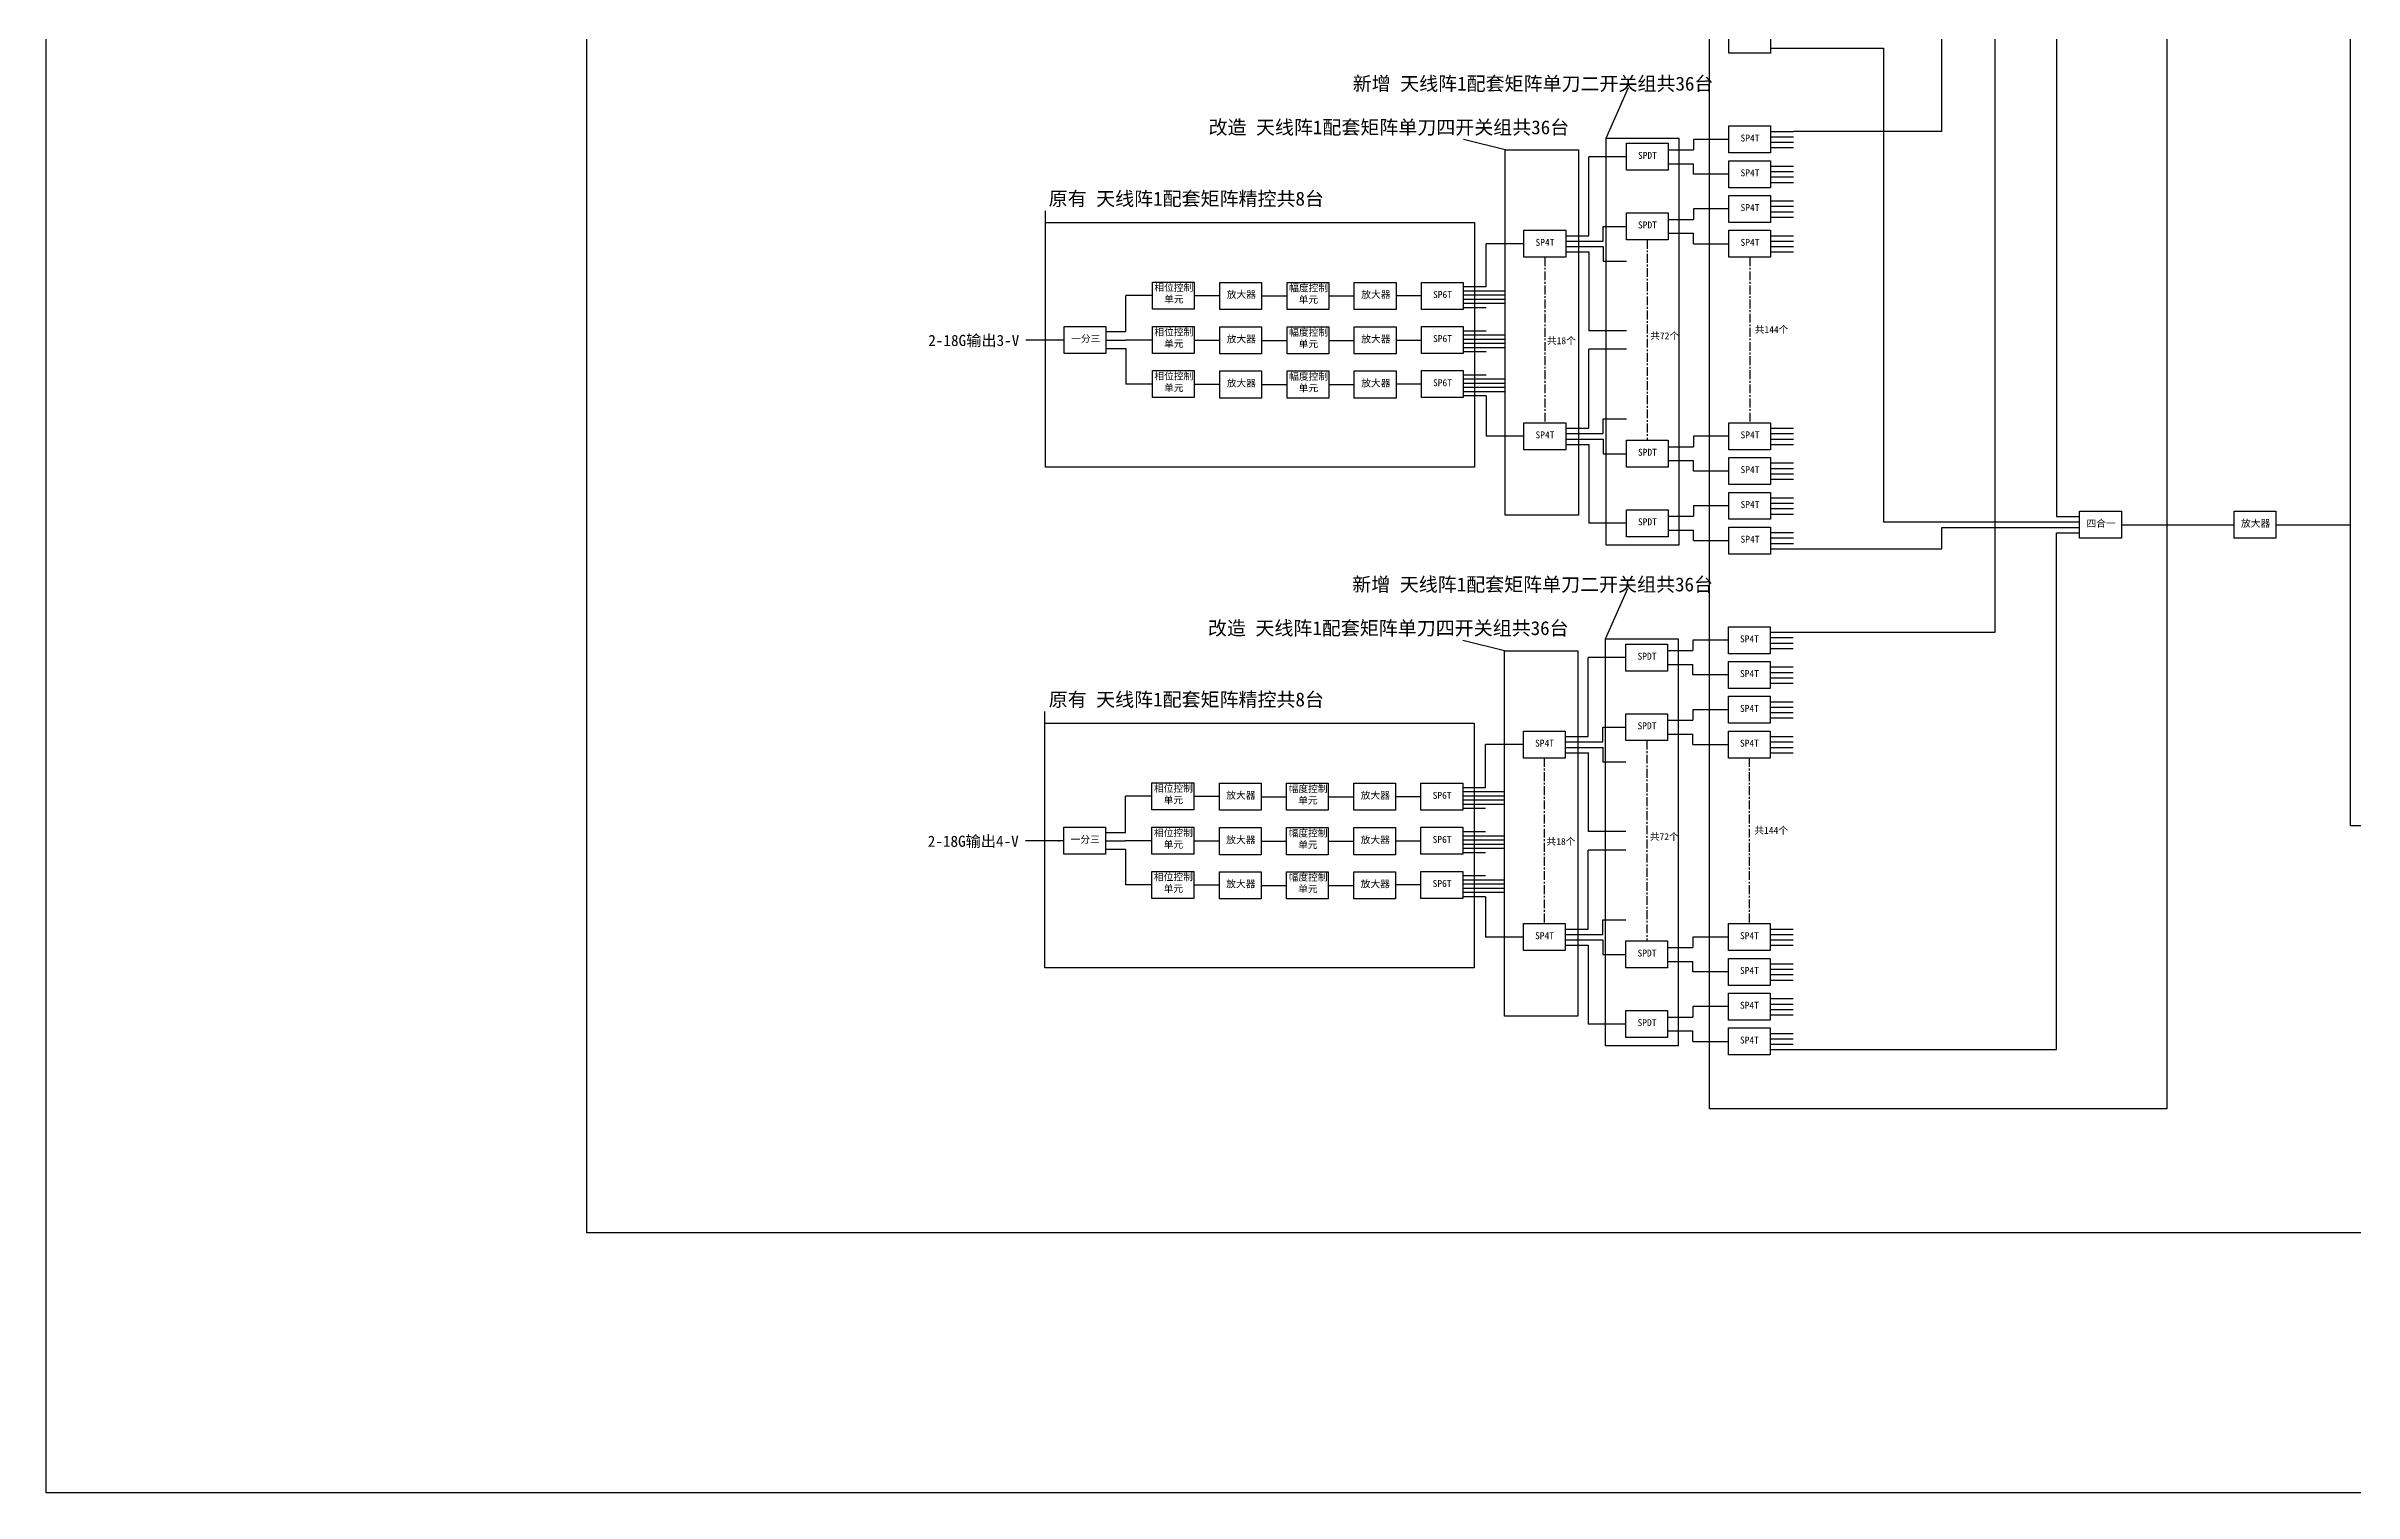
# Model space of a CAD drawing. Header units: millimetres. Extents: x 19126 to 29773, y -13344 to -11046.
# Drawn here: x 22401 to 24059, y -13344 to -12304 of the extents above; entities that cross this region are included whole.
import ezdxf
from ezdxf import colors
from ezdxf.entities.mleader import LeaderData, LeaderLine
from ezdxf.math import Vec2, Vec3

# ---------------------------------------------------------------- set-up
doc = ezdxf.new("R2010")
doc.units = ezdxf.units.MM
doc.linetypes.add('CENTER', pattern=[10.16, 6.35, -1.27, 1.27, -1.27])
for name, color, linetype in [('217-320连线', 2, 'Continuous'), ('中心线', 211, 'CENTER'), ('图层1', 7, 'Continuous'), ('尺寸线', 6, 'Continuous'), ('框线分割', 6, 'Continuous'), ('连线', 7, 'Continuous')]:
    doc.layers.add(name, color=color, linetype=linetype)
doc.styles.get("Standard").update_dxf_attribs({"font": ''})
doc.styles.get('Standard').set_extended_font_data('SimSun')

msp = doc.modelspace()

# ---------------------------------------------------------------- linework, layer by layer
at = {"color": 0}
for p, q in [((23763.1, -12364.8), (23763.1, -11677.7)), ((23520, -12443.7), (23520, -12433.1)), ((23520, -12433.1), (23536.6, -12433.1)), ((23520, -12447.5), (23520, -12458.1)), ((23584.8, -12445.6), (23610.2, -12445.6)), ((23520, -12458.1), (23536.6, -12458.1)), ((23520, -12582.1), (23520, -12571.5)), ((23520, -12571.5), (23536.6, -12571.5)), ((23520, -12585.9), (23520, -12596.5)), ((23520, -12596.5), (23536.6, -12596.5)), ((23584.8, -12659), (23610.2, -12659)), ((23519.6, -12803.7), (23519.6, -12793.1)), ((23519.6, -12793.1), (23536.2, -12793.1)), ((23519.6, -12807.5), (23519.6, -12818.1)), ((23584.4, -12805.6), (23609.9, -12805.6)), ((23519.6, -12818.1), (23536.2, -12818.1)), ((23519.6, -12942.1), (23519.6, -12931.5)), ((23519.6, -12931.5), (23536.2, -12931.5)), ((23519.6, -12945.9), (23519.6, -12956.5)), ((23519.6, -12956.5), (23536.2, -12956.5)), ((23584.4, -13019), (23609.9, -13019))]:
    msp.add_line(p, q, dxfattribs=at)
for p, q in [((23196.1, -12482.8), (23177.1, -12482.8)), ((23226.1, -12482.8), (23244.5, -12482.8)), ((23274.5, -12483.1), (23292.8, -12483.1)), ((23322.8, -12483.1), (23341.1, -12483.1)), ((23226.1, -12514.8), (23244.5, -12514.8)), ((23274.5, -12515.1), (23292.8, -12515.1)), ((23322.8, -12515.1), (23341.1, -12515.1)), ((23226.1, -12546.5), (23244.5, -12546.5)), ((23274.5, -12546.8), (23292.8, -12546.8)), ((23322.8, -12546.8), (23341.1, -12546.8)), ((23195.8, -12842.8), (23176.7, -12842.8)), ((23225.8, -12842.8), (23244.2, -12842.8)), ((23274.2, -12843.1), (23292.4, -12843.1)), ((23322.4, -12843.1), (23340.8, -12843.1)), ((23225.8, -12874.8), (23244.2, -12874.8)), ((23274.2, -12875.1), (23292.4, -12875.1)), ((23322.4, -12875.1), (23340.8, -12875.1)), ((23225.8, -12906.5), (23244.2, -12906.5)), ((23274.2, -12906.8), (23292.4, -12906.8)), ((23322.4, -12906.8), (23340.8, -12906.8))]:
    msp.add_line(p, q)
msp.add_lwpolyline([(22401.4, -11046.3), (25583, -11046.3), (25583, -13343.5), (22401.4, -13343.5)], close=True)
msp.add_lwpolyline([(24056.9, -11644.4), (24110.6, -11644.4), (24110.6, -12864.1), (24056.9, -12864.1)], close=True, dxfattribs=at)
at = {"layer": '217-320连线', "color": 35}
for p, q in [((23845.7, -11944.9), (23845.7, -12641.7)), ((23656.7, -12304.9), (23721.3, -12304.9)), ((23721.3, -12304.9), (23721.3, -12645.6)), ((23721.3, -12645.6), (23862.2, -12645.6)), ((23721.3, -12645.6), (23862.2, -12645.6)), ((23845.7, -12641.7), (23862.2, -12641.7)), ((23892.2, -12647.6), (23973.1, -12647.6)), ((24003.1, -12647.6), (24056.9, -12647.6)), ((23656.7, -12664.9), (23763.1, -12664.9)), ((23763.1, -12649.5), (23862.2, -12649.5)), ((23763.1, -12664.9), (23763.1, -12649.5)), ((23845.7, -12649.5), (23862.2, -12649.5)), ((23845.7, -12653.4), (23862.2, -12653.4)), ((23845.7, -13024.9), (23845.7, -12653.4)), ((23656.3, -13024.9), (23845.7, -13024.9))]:
    msp.add_line(p, q, dxfattribs=at)
at = {"layer": '217-320连线', "color": 1}
msp.add_lwpolyline([(22789.8, -11308.6), (25403.4, -11308.6), (25403.4, -13156.6), (22789.8, -13156.6)], close=True, dxfattribs=at)
at = {"layer": '中心线'}
for p, q in [((23551.6, -12442.8), (23551.6, -12586.8)), ((23478, -12455.3), (23478, -12574.3)), ((23625.2, -12455.3), (23625.2, -12574.3)), ((23551.2, -12802.8), (23551.2, -12946.8)), ((23477.6, -12815.3), (23477.6, -12934.3)), ((23624.9, -12815.3), (23624.9, -12934.3))]:
    msp.add_line(p, q, dxfattribs=at)
at = {"layer": '图层1'}
for p, q in [((23640.2, -12304.9), (23656.7, -12304.9)), ((23640.2, -12364.8), (23656.7, -12364.8)), ((23566.6, -12378.1), (23584.8, -12378.1)), ((23640.2, -12368.7), (23656.7, -12368.7)), ((23640.2, -12372.6), (23656.7, -12372.6)), ((23640.2, -12376.5), (23656.7, -12376.5)), ((23566.6, -12388.1), (23584.8, -12388.1)), ((23640.2, -12389.8), (23656.7, -12389.8)), ((23640.2, -12393.7), (23656.7, -12393.7)), ((23640.2, -12397.6), (23656.7, -12397.6)), ((23640.2, -12401.5), (23656.7, -12401.5)), ((23640.2, -12414.8), (23656.7, -12414.8)), ((23566.6, -12428.1), (23584.8, -12428.1)), ((23640.2, -12418.7), (23656.7, -12418.7)), ((23640.2, -12422.6), (23656.7, -12422.6)), ((23640.2, -12426.5), (23656.7, -12426.5)), ((23493, -12439.8), (23509.5, -12439.8)), ((23493, -12443.7), (23520, -12443.7)), ((23493, -12447.6), (23520, -12447.6)), ((23566.6, -12438.1), (23584.8, -12438.1)), ((23640.2, -12439.8), (23656.7, -12439.8)), ((23640.2, -12443.7), (23656.7, -12443.7)), ((23640.2, -12447.6), (23656.7, -12447.6)), ((23493, -12451.5), (23509.5, -12451.5)), ((23640.2, -12451.5), (23656.7, -12451.5)), ((23419.4, -12476.4), (23435.9, -12476.4)), ((23419.4, -12479.4), (23449.4, -12479.4)), ((23419.4, -12482.4), (23449.4, -12482.4)), ((23419.4, -12485.4), (23449.4, -12485.4)), ((23419.4, -12488.4), (23449.4, -12488.4)), ((23419.4, -12491.4), (23435.9, -12491.4)), ((23162.7, -12508.8), (23177.1, -12508.8)), ((23162.7, -12514.8), (23177.1, -12514.8)), ((23419.4, -12508.1), (23435.9, -12508.1)), ((23419.4, -12511.1), (23449.4, -12511.1)), ((23419.4, -12514.1), (23449.4, -12514.1)), ((23162.7, -12520.8), (23177.1, -12520.8)), ((23419.4, -12517.1), (23449.4, -12517.1)), ((23419.4, -12520.1), (23449.4, -12520.1)), ((23419.4, -12523.1), (23435.9, -12523.1)), ((23419.4, -12539.8), (23435.9, -12539.8)), ((23419.4, -12542.8), (23449.4, -12542.8)), ((23419.4, -12545.8), (23449.4, -12545.8)), ((23419.4, -12548.8), (23449.4, -12548.8)), ((23419.4, -12551.8), (23449.4, -12551.8)), ((23419.4, -12554.8), (23435.9, -12554.8)), ((23493, -12578.2), (23509.5, -12578.2)), ((23493, -12582.1), (23520, -12582.1)), ((23640.2, -12578.2), (23656.7, -12578.2)), ((23640.2, -12582.1), (23656.7, -12582.1)), ((23493, -12586), (23520, -12586)), ((23493, -12589.9), (23509.5, -12589.9)), ((23566.6, -12591.5), (23584.8, -12591.5)), ((23640.2, -12586), (23656.7, -12586)), ((23640.2, -12589.9), (23656.7, -12589.9)), ((23566.6, -12601.5), (23584.8, -12601.5)), ((23640.2, -12603.2), (23656.7, -12603.2)), ((23640.2, -12607.1), (23656.7, -12607.1)), ((23640.2, -12611), (23656.7, -12611)), ((23640.2, -12614.9), (23656.7, -12614.9)), ((23640.2, -12628.2), (23656.7, -12628.2)), ((23640.2, -12632.1), (23656.7, -12632.1)), ((23566.6, -12641.5), (23584.8, -12641.5)), ((23640.2, -12636), (23656.7, -12636)), ((23640.2, -12639.9), (23656.7, -12639.9)), ((23566.6, -12651.5), (23584.8, -12651.5)), ((23640.2, -12653.2), (23656.7, -12653.2)), ((23640.2, -12657.1), (23656.7, -12657.1)), ((23640.2, -12661), (23656.7, -12661)), ((23640.2, -12664.9), (23656.7, -12664.9)), ((23639.9, -12724.8), (23656.3, -12724.8)), ((23639.9, -12728.7), (23656.3, -12728.7)), ((23566.2, -12738.1), (23584.4, -12738.1)), ((23566.2, -12748.1), (23584.4, -12748.1)), ((23639.9, -12732.6), (23656.3, -12732.6)), ((23639.9, -12736.5), (23656.3, -12736.5)), ((23639.9, -12749.8), (23656.3, -12749.8)), ((23639.9, -12753.7), (23656.3, -12753.7)), ((23639.9, -12757.6), (23656.3, -12757.6)), ((23639.9, -12761.5), (23656.3, -12761.5)), ((23639.9, -12774.8), (23656.3, -12774.8)), ((23639.9, -12778.7), (23656.3, -12778.7)), ((23566.2, -12788.1), (23584.4, -12788.1)), ((23566.2, -12798.1), (23584.4, -12798.1)), ((23639.9, -12782.6), (23656.3, -12782.6)), ((23639.9, -12786.5), (23656.3, -12786.5)), ((23492.6, -12799.8), (23509.1, -12799.8)), ((23492.6, -12803.7), (23519.6, -12803.7)), ((23492.6, -12807.6), (23519.6, -12807.6)), ((23492.6, -12811.5), (23509.1, -12811.5)), ((23639.9, -12799.8), (23656.3, -12799.8)), ((23639.9, -12803.7), (23656.3, -12803.7)), ((23639.9, -12807.6), (23656.3, -12807.6)), ((23639.9, -12811.5), (23656.3, -12811.5)), ((23419, -12836.4), (23435.5, -12836.4)), ((23419, -12839.4), (23449, -12839.4)), ((23419, -12842.4), (23449, -12842.4)), ((23419, -12845.4), (23449, -12845.4)), ((23419, -12848.4), (23449, -12848.4)), ((23419, -12851.4), (23435.5, -12851.4)), ((23162.4, -12868.8), (23176.7, -12868.8)), ((23162.4, -12874.8), (23176.7, -12874.8)), ((23162.4, -12880.8), (23176.7, -12880.8)), ((23419, -12868.1), (23435.5, -12868.1)), ((23419, -12871.1), (23449, -12871.1)), ((23419, -12874.1), (23449, -12874.1)), ((23419, -12877.1), (23449, -12877.1)), ((23419, -12880.1), (23449, -12880.1)), ((23419, -12883.1), (23435.5, -12883.1)), ((23419, -12899.8), (23435.5, -12899.8)), ((23419, -12902.8), (23449, -12902.8)), ((23419, -12905.8), (23449, -12905.8)), ((23419, -12908.8), (23449, -12908.8)), ((23419, -12911.8), (23449, -12911.8)), ((23419, -12914.8), (23435.5, -12914.8)), ((23492.6, -12938.2), (23509.1, -12938.2)), ((23492.6, -12942.1), (23519.6, -12942.1)), ((23492.6, -12946), (23519.6, -12946)), ((23639.9, -12938.2), (23656.3, -12938.2)), ((23639.9, -12942.1), (23656.3, -12942.1)), ((23639.9, -12946), (23656.3, -12946)), ((23492.6, -12949.9), (23509.1, -12949.9)), ((23566.2, -12951.5), (23584.4, -12951.5)), ((23566.2, -12961.5), (23584.4, -12961.5)), ((23639.9, -12949.9), (23656.3, -12949.9)), ((23639.9, -12963.2), (23656.3, -12963.2)), ((23639.9, -12967.1), (23656.3, -12967.1)), ((23639.9, -12971), (23656.3, -12971)), ((23639.9, -12974.9), (23656.3, -12974.9)), ((23639.9, -12988.2), (23656.3, -12988.2)), ((23639.9, -12992.1), (23656.3, -12992.1)), ((23639.9, -12996), (23656.3, -12996)), ((23566.2, -13001.5), (23584.4, -13001.5)), ((23566.2, -13011.5), (23584.4, -13011.5)), ((23639.9, -12999.9), (23656.3, -12999.9)), ((23639.9, -13013.2), (23656.3, -13013.2)), ((23639.9, -13017.1), (23656.3, -13017.1)), ((23639.9, -13021), (23656.3, -13021)), ((23639.9, -13024.9), (23656.3, -13024.9))]:
    msp.add_line(p, q, dxfattribs=at)
for points in [[(23610.2, -12289.3), (23640.2, -12289.3), (23640.2, -12308.7), (23610.2, -12308.7)], [(23610.2, -12360.9), (23640.2, -12360.9), (23640.2, -12380.3), (23610.2, -12380.3)], [(23536.6, -12373.4), (23566.6, -12373.4), (23566.6, -12392.8), (23536.6, -12392.8)], [(23610.2, -12385.9), (23640.2, -12385.9), (23640.2, -12405.3), (23610.2, -12405.3)], [(23610.2, -12410.9), (23640.2, -12410.9), (23640.2, -12430.3), (23610.2, -12430.3)], [(23536.6, -12423.4), (23566.6, -12423.4), (23566.6, -12442.8), (23536.6, -12442.8)], [(23463, -12435.9), (23493, -12435.9), (23493, -12455.3), (23463, -12455.3)], [(23610.2, -12435.9), (23640.2, -12435.9), (23640.2, -12455.3), (23610.2, -12455.3)], [(23196.1, -12473.1), (23226.1, -12473.1), (23226.1, -12492.6), (23196.1, -12492.6)], [(23244.5, -12473.4), (23274.5, -12473.4), (23274.5, -12492.8), (23244.5, -12492.8)], [(23292.8, -12473.4), (23322.8, -12473.4), (23322.8, -12492.8), (23292.8, -12492.8)], [(23341.1, -12473.4), (23371.1, -12473.4), (23371.1, -12492.8), (23341.1, -12492.8)], [(23389.4, -12473.4), (23419.4, -12473.4), (23419.4, -12492.8), (23389.4, -12492.8)], [(23132.7, -12505.1), (23162.7, -12505.1), (23162.7, -12524.5), (23132.7, -12524.5)], [(23196.1, -12505.1), (23226.1, -12505.1), (23226.1, -12524.5), (23196.1, -12524.5)], [(23244.5, -12505.3), (23274.5, -12505.3), (23274.5, -12524.8), (23244.5, -12524.8)], [(23292.8, -12505.3), (23322.8, -12505.3), (23322.8, -12524.8), (23292.8, -12524.8)], [(23341.1, -12505.3), (23371.1, -12505.3), (23371.1, -12524.8), (23341.1, -12524.8)], [(23389.4, -12505.1), (23419.4, -12505.1), (23419.4, -12524.5), (23389.4, -12524.5)], [(23196.1, -12536.8), (23226.1, -12536.8), (23226.1, -12556.2), (23196.1, -12556.2)], [(23244.5, -12537), (23274.5, -12537), (23274.5, -12556.5), (23244.5, -12556.5)], [(23292.8, -12537), (23322.8, -12537), (23322.8, -12556.5), (23292.8, -12556.5)], [(23341.1, -12537), (23371.1, -12537), (23371.1, -12556.5), (23341.1, -12556.5)], [(23389.4, -12536.8), (23419.4, -12536.8), (23419.4, -12556.2), (23389.4, -12556.2)], [(23463, -12574.3), (23493, -12574.3), (23493, -12593.7), (23463, -12593.7)], [(23610.2, -12574.3), (23640.2, -12574.3), (23640.2, -12593.7), (23610.2, -12593.7)], [(23536.6, -12586.8), (23566.6, -12586.8), (23566.6, -12606.2), (23536.6, -12606.2)], [(23610.2, -12599.3), (23640.2, -12599.3), (23640.2, -12618.7), (23610.2, -12618.7)], [(23610.2, -12624.3), (23640.2, -12624.3), (23640.2, -12643.7), (23610.2, -12643.7)], [(23536.6, -12636.8), (23566.6, -12636.8), (23566.6, -12656.2), (23536.6, -12656.2)], [(23862.2, -12637.9), (23892.2, -12637.9), (23892.2, -12657.3), (23862.2, -12657.3)], [(23973.1, -12637.9), (24003.1, -12637.9), (24003.1, -12657.3), (23973.1, -12657.3)], [(23610.2, -12649.3), (23640.2, -12649.3), (23640.2, -12668.7), (23610.2, -12668.7)], [(23609.9, -12720.9), (23639.9, -12720.9), (23639.9, -12740.3), (23609.9, -12740.3)], [(23536.2, -12733.4), (23566.2, -12733.4), (23566.2, -12752.8), (23536.2, -12752.8)], [(23609.9, -12745.9), (23639.9, -12745.9), (23639.9, -12765.3), (23609.9, -12765.3)], [(23609.9, -12770.9), (23639.9, -12770.9), (23639.9, -12790.3), (23609.9, -12790.3)], [(23462.6, -12795.9), (23492.6, -12795.9), (23492.6, -12815.3), (23462.6, -12815.3)], [(23536.2, -12783.4), (23566.2, -12783.4), (23566.2, -12802.8), (23536.2, -12802.8)], [(23609.9, -12795.9), (23639.9, -12795.9), (23639.9, -12815.3), (23609.9, -12815.3)], [(23195.8, -12833.1), (23225.8, -12833.1), (23225.8, -12852.6), (23195.8, -12852.6)], [(23244.2, -12833.4), (23274.2, -12833.4), (23274.2, -12852.8), (23244.2, -12852.8)], [(23292.4, -12833.4), (23322.4, -12833.4), (23322.4, -12852.8), (23292.4, -12852.8)], [(23340.8, -12833.4), (23370.8, -12833.4), (23370.8, -12852.8), (23340.8, -12852.8)], [(23389, -12833.4), (23419, -12833.4), (23419, -12852.8), (23389, -12852.8)], [(23132.4, -12865.1), (23162.4, -12865.1), (23162.4, -12884.5), (23132.4, -12884.5)], [(23195.8, -12865.1), (23225.8, -12865.1), (23225.8, -12884.5), (23195.8, -12884.5)], [(23244.2, -12865.3), (23274.2, -12865.3), (23274.2, -12884.8), (23244.2, -12884.8)], [(23292.4, -12865.3), (23322.4, -12865.3), (23322.4, -12884.8), (23292.4, -12884.8)], [(23340.8, -12865.3), (23370.8, -12865.3), (23370.8, -12884.8), (23340.8, -12884.8)], [(23389, -12865.1), (23419, -12865.1), (23419, -12884.5), (23389, -12884.5)], [(23195.8, -12896.8), (23225.8, -12896.8), (23225.8, -12916.2), (23195.8, -12916.2)], [(23244.2, -12897), (23274.2, -12897), (23274.2, -12916.5), (23244.2, -12916.5)], [(23292.4, -12897), (23322.4, -12897), (23322.4, -12916.5), (23292.4, -12916.5)], [(23340.8, -12897), (23370.8, -12897), (23370.8, -12916.5), (23340.8, -12916.5)], [(23389, -12896.8), (23419, -12896.8), (23419, -12916.2), (23389, -12916.2)], [(23462.6, -12934.3), (23492.6, -12934.3), (23492.6, -12953.7), (23462.6, -12953.7)], [(23536.2, -12946.8), (23566.2, -12946.8), (23566.2, -12966.2), (23536.2, -12966.2)], [(23609.9, -12934.3), (23639.9, -12934.3), (23639.9, -12953.7), (23609.9, -12953.7)], [(23609.9, -12959.3), (23639.9, -12959.3), (23639.9, -12978.7), (23609.9, -12978.7)], [(23536.2, -12996.8), (23566.2, -12996.8), (23566.2, -13016.2), (23536.2, -13016.2)], [(23609.9, -12984.3), (23639.9, -12984.3), (23639.9, -13003.7), (23609.9, -13003.7)], [(23609.9, -13009.3), (23639.9, -13009.3), (23639.9, -13028.7), (23609.9, -13028.7)]]:
    msp.add_lwpolyline(points, close=True, dxfattribs=at)
at = {"layer": '框线分割', "color": 1}
for p, q in [((23522.1, -12369.7), (23538.1, -12333.4)), ((23449.4, -12378.2), (23419.5, -12370.7)), ((23521.7, -12729.7), (23537.7, -12693.4)), ((23449.1, -12738.2), (23419.2, -12730.7))]:
    msp.add_line(p, q, dxfattribs=at)
at = {"layer": '框线分割', "color": 3}
for p, q in [((23119.2, -12430.3), (23119.2, -12421.9)), ((23118.8, -12790.3), (23118.8, -12781.9))]:
    msp.add_line(p, q, dxfattribs=at)
at = {"layer": '框线分割', "color": 1}
for points in [[(23596.3, -11571.6), (23924.8, -11571.6), (23924.8, -13067.4), (23596.3, -13067.4)], [(23449.4, -12378.2), (23502.1, -12378.2), (23502.1, -12640.8), (23449.4, -12640.8)], [(23522.1, -12369.7), (23574.2, -12369.7), (23574.2, -12662.2), (23522.1, -12662.2)], [(23521.7, -12729.7), (23573.9, -12729.7), (23573.9, -13022.2), (23521.7, -13022.2)], [(23449.1, -12738.2), (23501.7, -12738.2), (23501.7, -13000.8), (23449.1, -13000.8)]]:
    msp.add_lwpolyline(points, close=True, dxfattribs=at)
at = {"layer": '框线分割', "color": 3}
for points in [[(23119.2, -12430.3), (23427.6, -12430.3), (23427.6, -12606.2), (23119.2, -12606.2)], [(23118.8, -12790.3), (23427.2, -12790.3), (23427.2, -12966.2), (23118.8, -12966.2)]]:
    msp.add_lwpolyline(points, close=True, dxfattribs=at)
at = {"layer": '连线'}
for p, q in [((23801.5, -12724.8), (23801.5, -11681.6)), ((23763.1, -12364.8), (23656.7, -12364.8)), ((23536.6, -12383.1), (23509.5, -12383.1)), ((23509.5, -12439.8), (23509.5, -12383.1)), ((23610.2, -12370.6), (23584.8, -12370.6)), ((23584.8, -12370.6), (23584.8, -12378.1)), ((23584.8, -12395.6), (23584.8, -12388.1)), ((23610.2, -12395.6), (23584.8, -12395.6)), ((23610.2, -12420.6), (23584.8, -12420.6)), ((23584.8, -12420.6), (23584.8, -12428.1)), ((23463, -12445.6), (23435.9, -12445.6)), ((23435.9, -12476.4), (23435.9, -12445.6)), ((23584.8, -12445.6), (23584.8, -12438.1)), ((23509.5, -12451.4), (23509.5, -12508.1)), ((23177.1, -12508.8), (23177.1, -12482.8)), ((23389.4, -12483.1), (23371.1, -12483.1)), ((23132.7, -12514.8), (23105.6, -12514.8)), ((23196.1, -12514.8), (23177.1, -12514.8)), ((23371.1, -12514.8), (23389.4, -12514.8)), ((23536.6, -12508.1), (23509.5, -12508.1)), ((23177.1, -12520.8), (23177.1, -12546.5)), ((23536.6, -12521.5), (23509.5, -12521.5)), ((23509.5, -12578.2), (23509.5, -12521.5)), ((23196.1, -12546.5), (23177.1, -12546.5)), ((23389.4, -12546.5), (23371.1, -12546.5)), ((23435.9, -12555), (23435.9, -12584)), ((23463, -12584), (23435.9, -12584)), ((23509.5, -12589.8), (23509.5, -12646.5)), ((23610.2, -12584), (23584.8, -12584)), ((23584.8, -12584), (23584.8, -12591.5)), ((23584.8, -12609), (23584.8, -12601.5)), ((23610.2, -12609), (23584.8, -12609)), ((23536.6, -12646.5), (23509.5, -12646.5)), ((23610.2, -12634), (23584.8, -12634)), ((23584.8, -12634), (23584.8, -12641.5)), ((23584.8, -12659), (23584.8, -12651.5)), ((23609.9, -12730.6), (23584.4, -12730.6)), ((23584.4, -12730.6), (23584.4, -12738.1)), ((23656.7, -12724.8), (23801.5, -12724.8)), ((23536.2, -12743.1), (23509.1, -12743.1)), ((23509.1, -12799.8), (23509.1, -12743.1)), ((23584.4, -12755.6), (23584.4, -12748.1)), ((23609.9, -12755.6), (23584.4, -12755.6)), ((23609.9, -12780.6), (23584.4, -12780.6)), ((23584.4, -12780.6), (23584.4, -12788.1)), ((23584.4, -12805.6), (23584.4, -12798.1)), ((23462.6, -12805.6), (23435.5, -12805.6)), ((23435.5, -12836.4), (23435.5, -12805.6)), ((23509.1, -12811.4), (23509.1, -12868.1)), ((23176.7, -12868.8), (23176.7, -12842.8)), ((23389, -12843.1), (23370.8, -12843.1)), ((23132.4, -12874.8), (23105.3, -12874.8)), ((23195.8, -12874.8), (23176.7, -12874.8)), ((23176.7, -12880.8), (23176.7, -12906.5)), ((23370.8, -12874.8), (23389, -12874.8)), ((23536.2, -12868.1), (23509.1, -12868.1)), ((23536.2, -12881.5), (23509.1, -12881.5)), ((23509.1, -12938.2), (23509.1, -12881.5)), ((23195.8, -12906.5), (23176.7, -12906.5)), ((23389, -12906.5), (23370.8, -12906.5)), ((23435.5, -12915), (23435.5, -12944)), ((23462.6, -12944), (23435.5, -12944)), ((23609.9, -12944), (23584.4, -12944)), ((23584.4, -12944), (23584.4, -12951.5)), ((23509.1, -12949.8), (23509.1, -13006.5)), ((23584.4, -12969), (23584.4, -12961.5)), ((23609.9, -12969), (23584.4, -12969)), ((23609.9, -12994), (23584.4, -12994)), ((23584.4, -12994), (23584.4, -13001.5)), ((23536.2, -13006.5), (23509.1, -13006.5)), ((23584.4, -13019), (23584.4, -13011.5))]:
    msp.add_line(p, q, dxfattribs=at)

# ---------------------------------------------------------------- texts
at = {"layer": '图层1', "color": 6, "char_height": 8, "attachment_point": 1}
for s, insert in [('2-18G输出3-V', (23035.1, -12511.1)), ('2-18G输出4-V', (23034.7, -12871.1))]:
    msp.add_mtext_dynamic_manual_height_columns(s, width=153.361, gutter_width=12.5, heights=[0], dxfattribs=dict(at, insert=insert))
at = {"layer": '尺寸线', "char_height": 5, "attachment_point": 1}
for s, width, insert in [('\\pi14.895;SP4T', 43.457, (23603.7, -12367.1)), ('\\pi14.895;SPDT', 43.457, (23530, -12379.6)), ('\\pi14.895;SP4T', 43.457, (23603.7, -12392.1)), ('\\pi14.895;SP4T', 43.457, (23603.7, -12417.1)), ('\\pi14.895;SPDT', 43.457, (23530, -12429.6)), ('\\pi14.895;SP4T', 43.457, (23456.4, -12442.1)), ('\\pi14.895;SP4T', 43.457, (23603.7, -12442.1)), ('\\pi1.3904;相位控制\\P\\pi8.3765;单元', 30.336, (23196.1, -12474.6)), ('放大器', 43.457, (23249.5, -12479.6)), ('\\pi1.5293;幅度控制\\P\\pi8.3765;单元', 30.336, (23292.8, -12474.9)), ('放大器', 43.457, (23346.1, -12479.6)), ('\\pi14.895;SP6T', 43.457, (23382.8, -12479.6)), ('一分三', 43.457, (23137.7, -12511.3)), ('\\pi1.3904;相位控制\\P\\pi8.3765;单元', 30.336, (23196.1, -12506.6)), ('放大器', 43.457, (23249.5, -12511.6)), ('\\pi1.5293;幅度控制\\P\\pi8.3765;单元', 30.336, (23292.8, -12506.8)), ('放大器', 43.457, (23346.1, -12511.6)), ('\\pi14.895;SP6T', 43.457, (23382.8, -12511.3)), ('共18个', 51.979, (23479.5, -12512.8)), ('共72个', 51.979, (23553.7, -12509.3)), ('共144个', 51.979, (23628.8, -12504.8)), ('\\pi1.3904;相位控制\\P\\pi8.3765;单元', 30.336, (23196.1, -12538.3)), ('放大器', 43.457, (23249.5, -12543.3)), ('\\pi1.5293;幅度控制\\P\\pi8.3765;单元', 30.336, (23292.8, -12538.5)), ('放大器', 43.457, (23346.1, -12543.3)), ('\\pi14.895;SP6T', 43.457, (23382.8, -12543)), ('\\pi14.895;SP4T', 43.457, (23456.4, -12580.5)), ('\\pi14.895;SP4T', 43.457, (23603.7, -12580.5)), ('\\pi14.895;SPDT', 43.457, (23530, -12593)), ('\\pi14.895;SP4T', 43.457, (23603.7, -12605.5)), ('\\pi14.895;SP4T', 43.457, (23603.7, -12630.5)), ('\\pi14.895;SPDT', 43.457, (23530, -12643)), ('四合一', 43.457, (23867.1, -12644.1)), ('放大器', 43.457, (23978.1, -12644.1)), ('\\pi14.895;SP4T', 43.457, (23603.7, -12655.5)), ('\\pi14.895;SP4T', 43.457, (23603.3, -12727.1)), ('\\pi14.895;SPDT', 43.457, (23529.7, -12739.6)), ('\\pi14.895;SP4T', 43.457, (23603.3, -12752.1)), ('\\pi14.895;SP4T', 43.457, (23603.3, -12777.1)), ('\\pi14.895;SPDT', 43.457, (23529.7, -12789.6)), ('\\pi14.895;SP4T', 43.457, (23456.1, -12802.1)), ('\\pi14.895;SP4T', 43.457, (23603.3, -12802.1)), ('\\pi1.3904;相位控制\\P\\pi8.3765;单元', 30.336, (23195.8, -12834.6)), ('放大器', 43.457, (23249.1, -12839.6)), ('\\pi1.5293;幅度控制\\P\\pi8.3765;单元', 30.336, (23292.4, -12834.9)), ('放大器', 43.457, (23345.7, -12839.6)), ('\\pi14.895;SP6T', 43.457, (23382.5, -12839.6)), ('共144个', 51.979, (23628.5, -12864.8)), ('一分三', 43.457, (23137.3, -12871.3)), ('\\pi1.3904;相位控制\\P\\pi8.3765;单元', 30.336, (23195.8, -12866.6)), ('放大器', 43.457, (23249.1, -12871.6)), ('\\pi1.5293;幅度控制\\P\\pi8.3765;单元', 30.336, (23292.4, -12866.8)), ('放大器', 43.457, (23345.7, -12871.6)), ('\\pi14.895;SP6T', 43.457, (23382.5, -12871.3)), ('共18个', 51.979, (23479.2, -12872.8)), ('共72个', 51.979, (23553.4, -12869.3)), ('\\pi1.3904;相位控制\\P\\pi8.3765;单元', 30.336, (23195.8, -12898.3)), ('放大器', 43.457, (23249.1, -12903.3)), ('\\pi1.5293;幅度控制\\P\\pi8.3765;单元', 30.336, (23292.4, -12898.5)), ('放大器', 43.457, (23345.7, -12903.3)), ('\\pi14.895;SP6T', 43.457, (23382.5, -12903)), ('\\pi14.895;SP4T', 43.457, (23456.1, -12940.5)), ('\\pi14.895;SP4T', 43.457, (23603.3, -12940.5)), ('\\pi14.895;SPDT', 43.457, (23529.7, -12953)), ('\\pi14.895;SP4T', 43.457, (23603.3, -12965.5)), ('\\pi14.895;SP4T', 43.457, (23603.3, -12990.5)), ('\\pi14.895;SPDT', 43.457, (23529.7, -13003)), ('\\pi14.895;SP4T', 43.457, (23603.3, -13015.5))]:
    msp.add_mtext_dynamic_manual_height_columns(s, width=width, gutter_width=12.5, heights=[0], dxfattribs=dict(at, insert=insert))
at = {"layer": '框线分割', "color": 1, "char_height": 10, "attachment_point": 1}
for insert in [(23340, -12325.5), (23339.7, -12685.5)]:
    msp.add_mtext_dynamic_manual_height_columns('新增 天线阵1配套矩阵单刀二开关组共36台', width=310.735, gutter_width=12.5, heights=[0], dxfattribs=dict(at, insert=insert))
at = {"layer": '框线分割', "char_height": 10, "attachment_point": 1}
for insert in [(23236.4, -12356.9), (23236, -12716.9)]:
    msp.add_mtext_dynamic_manual_height_columns('{\\C1;改造 天线阵1配套矩阵单刀四开关组共36台}', width=316.296, gutter_width=12.5, heights=[0], dxfattribs=dict(at, insert=insert))
at = {"layer": '框线分割', "color": 3, "char_height": 10, "attachment_point": 1}
for insert in [(23121.6, -12408.2), (23121.6, -12768.2)]:
    msp.add_mtext_dynamic_manual_height_columns('原有 天线阵1配套矩阵精控共8台', width=314.241, gutter_width=12.5, heights=[0], dxfattribs=dict(at, insert=insert))

# ---------------------------------------------------------------- leaders
at = {"layer": '连线'}
ml = msp.add_multileader_mtext('Standard', dxfattribs=at)
ml.set_content('', color=256)
ml.set_leader_properties()
ml.build(insert=Vec2(0, 0))
ml.multileader.update_dxf_attribs({"dogleg_length": 0.36})
ctx = ml.context
ctx.base_point, ctx.plane_origin = Vec3(23101.3, -12514.8), Vec3(23087.3, -12512.8)
ctx.text_align_type = 2
notes = []
notes.append((ctx, [(1, (1, 1, 0), (23105.6, -12514.8), (-1, 0), 0.36, [(0, [(23132.7, -12514.8)], 0, [])])]))
ctx.mtext.insert, ctx.mtext.alignment, ctx.mtext.flow_direction = Vec3(23103.3, -12512.8), 3, 5
ml = msp.add_multileader_mtext('Standard', dxfattribs=at)
ml.set_content('', color=256)
ml.set_leader_properties()
ml.build(insert=Vec2(0, 0))
ml.multileader.update_dxf_attribs({"dogleg_length": 0.36})
ctx = ml.context
ctx.base_point, ctx.plane_origin = Vec3(23100.9, -12874.8), Vec3(23086.9, -12872.8)
ctx.text_align_type = 2
notes.append((ctx, [(1, (1, 1, 0), (23105.3, -12874.8), (-1, 0), 0.36, [(0, [(23132.4, -12874.8)], 0, [])])]))
ctx.mtext.insert, ctx.mtext.alignment, ctx.mtext.flow_direction = Vec3(23102.9, -12872.8), 3, 5
for ctx, leaders in notes:
    for number, flags, end, landing, length, lines in leaders:
        leader = LeaderData()
        leader.index, (leader.has_last_leader_line, leader.has_dogleg_vector, leader.attachment_direction) = number, flags
        leader.last_leader_point, leader.dogleg_vector, leader.dogleg_length = Vec3(end), Vec3(landing), length
        for number, points, colour, breaks in lines:
            line = LeaderLine()
            line.index, line.vertices, line.color, line.breaks = number, Vec3.list(points), colors.encode_raw_color(colour), breaks
            leader.lines.append(line)
        ctx.leaders.append(leader)

doc.saveas('drawing.dxf')
